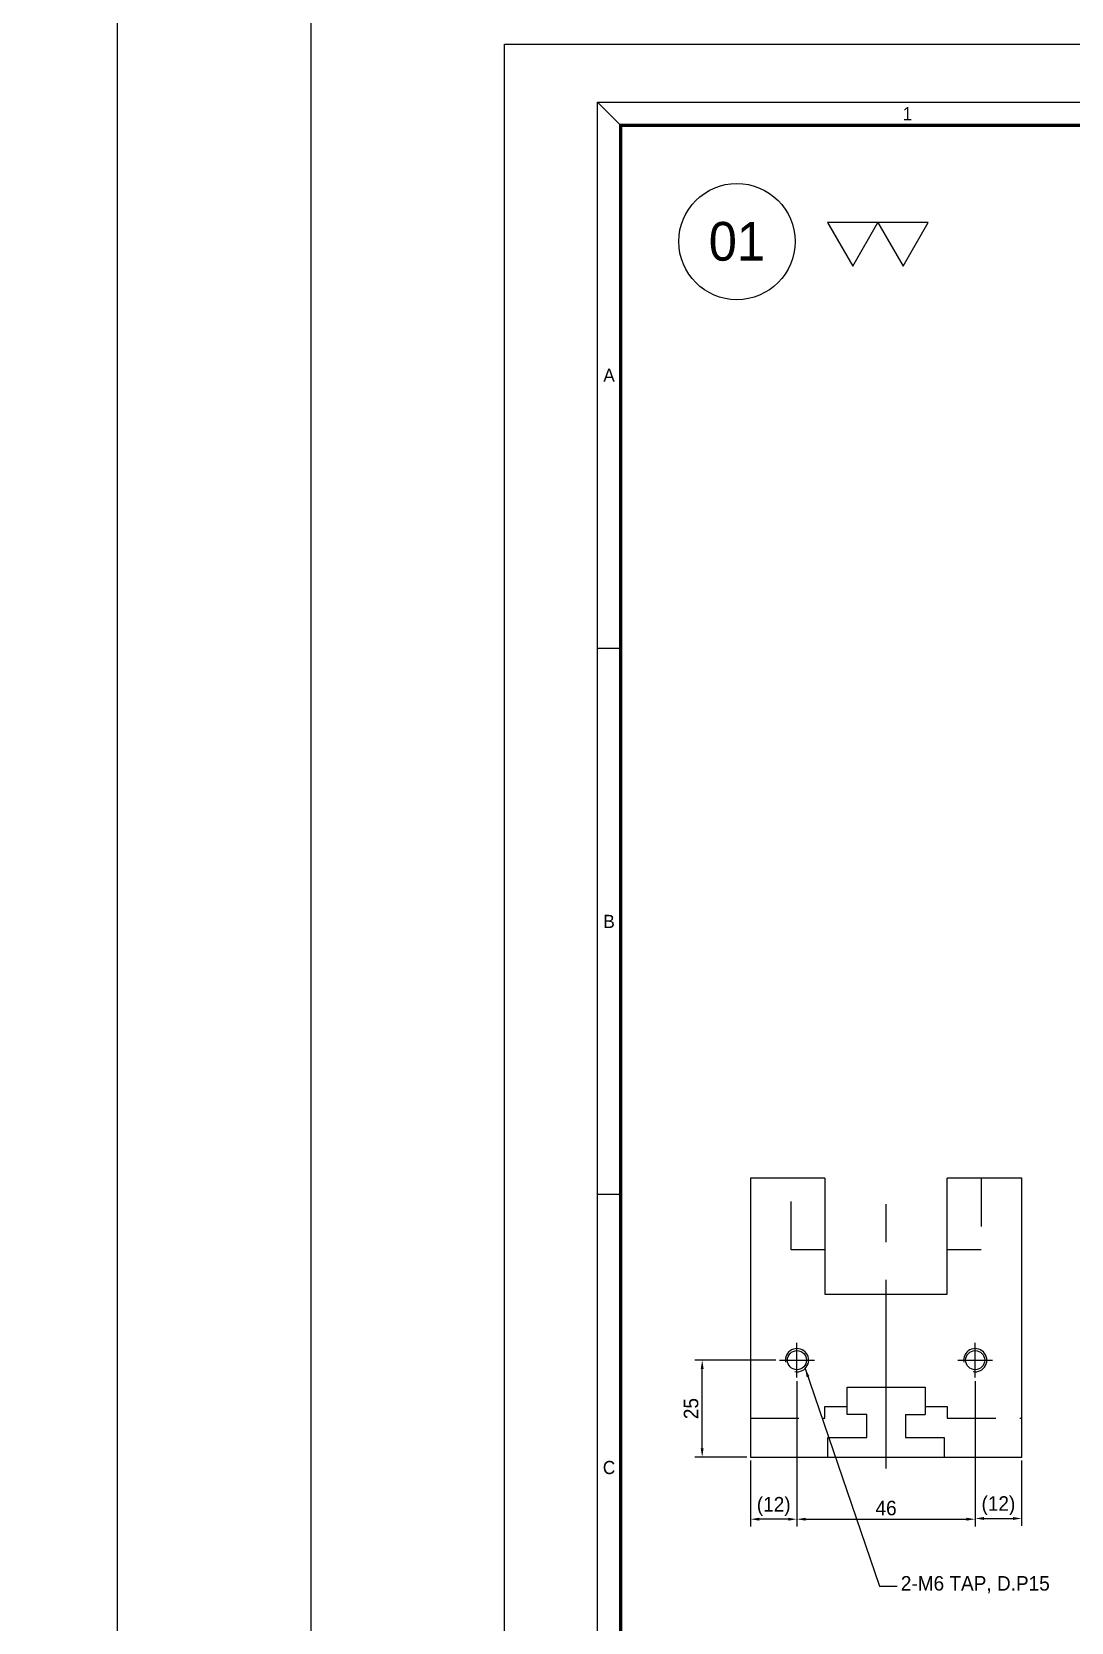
# Model space of a CAD drawing. Header units: inches. Extents: x 0 to 23821, y 0 to 11279.
# Drawn here: x 16678 to 16946.3, y 2105.7 to 2516.3 of the extents above; entities that cross this region are included whole.
import ezdxf

# ---------------------------------------------------------------- set-up
doc = ezdxf.new("R2010")
doc.units = ezdxf.units.IN
doc.header["$LTSCALE"] = 10
doc.header["$MEASUREMENT"] = 0
doc.linetypes.add('CENTER', pattern=[2, 1.25, -0.25, 0.25, -0.25])
doc.linetypes.add('HIDDEN', pattern=[0.375, 0.25, -0.125])
doc.layers.get('Defpoints').update_dxf_attribs({"color": 8})
for name, color, linetype in [('CENTER LINE', 1, 'CENTER'), ('HIDDEN LINE', 4, 'HIDDEN'), ('THIN LINE', 3, 'Continuous')]:
    doc.layers.add(name, color=color, linetype=linetype)
doc.styles.add('SCI', font='')
doc.styles.get('SCI').set_extended_font_data('Gulim')
doc.dimstyles.new('SCH', dxfattribs={"dimtxt": 2.5, "dimasz": 2, "dimexe": 1.25, "dimexo": 0.625, "dimtad": 1, "dimdec": 8, "dimtxsty": 'SCI', "dimcen": 2.5, "dimclrd": 4, "dimclre": 4, "dimclrt": 7, "dimadec": 8, "dimazin": 2, "dimtfac": 1, "dimtdec": 8, "dimtmove": 0, "dimatfit": 3, "dimfxl": 1, "dimarcsym": 0})

# ---------------------------------------------------------------- blocks, each defined once
blk = doc.blocks.new('A$C82e70aa9')
at = {"color": 1}
blk.add_lwpolyline([(0, 0), (420, 0), (420, -297), (0, -297)], close=True, dxfattribs=at)
blk = doc.blocks.new('*U546')
at = {"color": 2}
for points in [[(0, 0), (1.5, 2.598), (-1.5, 2.598)], [(3, 0), (4.5, 2.598), (1.5, 2.598)]]:
    blk.add_lwpolyline(points, close=True, dxfattribs=at)
blk = doc.blocks.new('SECHANG A3')
at = {"color": 2}
blk.add_line((-198, 289.5), (-195, 286.5), dxfattribs=at)
for p, q in [((-198, 219), (-195, 219)), ((-195, 148.5), (-198, 148.5))]:
    blk.add_line(p, q)
at = {"color": 1}
blk.add_lwpolyline([(-210, 297), (210, 297), (210, 0), (-210, 0)], close=True, dxfattribs=at)
at = {"color": 2}
blk.add_lwpolyline([(-198, 289.5), (202, 289.5), (202, 7.5), (-198, 7.5)], close=True, dxfattribs=at)
at = {"const_width": 0.4}
blk.add_lwpolyline([(-195, 286.5), (199, 286.5), (199, 10.5), (-195, 10.5)], close=True, dxfattribs=at)
at = {"color": 2, "char_height": 1.7, "attachment_point": 5, "style": 'SCI'}
for s, insert, width in [('1', (-158, 288), 80), ('A', (-196.5, 254.25), 3), ('B', (-196.5, 183.75), 3), ('C', (-196.5, 113.25), 3)]:
    blk.add_mtext(s, dxfattribs=dict(at, insert=insert, width=width))
blk = doc.blocks.new('23SMTAPM6', base_point=(399.35, 921.79))
at = {"color": 7, "linetype": 'Continuous'}
blk.add_circle((399.35, 921.79), 2.46, dxfattribs=at)
at = {"layer": 'CENTER LINE', "ltscale": 1.35}
for p, q in [((399.35, 917.29), (399.35, 926.29)), ((394.85, 921.79), (403.85, 921.79))]:
    blk.add_line(p, q, dxfattribs=at)
at = {"layer": 'THIN LINE', "linetype": 'Continuous'}
blk.add_arc((399.35, 921.79), 3, 260.0082, 189.9928, dxfattribs=at)
blk = doc.blocks.new('A$C4559b7ae')
for p, q in [((-15.8, 72), (-15.8, 42)), ((15.8, 42), (15.8, 72)), ((-15.8, 42), (15.8, 42)), ((-10.05, 11), (-10.05, 18)), ((-10.05, 18), (10.05, 18)), ((10.05, 18), (10.05, 11)), ((-5, 11), (-10.05, 11)), ((-5, 5), (-5, 11)), ((5, 11), (10.05, 11)), ((5, 10.95), (5, 5)), ((-15, 0), (-15, 5)), ((-15, 5), (-5, 5)), ((5, 5), (15, 5)), ((15, 5), (15, 0))]:
    blk.add_line(p, q)
blk.add_lwpolyline([(-15.8, 72), (-35, 72), (-35, 0), (35, 0), (35, 72), (15.8, 72)])
at = {"layer": 'CENTER LINE', "ltscale": 3.9}
blk.add_line((0, -3), (0, 72), dxfattribs=at)
at = {"layer": 'HIDDEN LINE', "ltscale": 5}
for p, q in [((-24.5, 53.5), (-24.5, 72)), ((24.5, 72), (24.5, 53.5)), ((-15.8, 53.5), (-24.5, 53.5)), ((24.5, 53.5), (15.8, 53.5)), ((-15.8, 10), (-15.8, 13)), ((-15.8, 13), (-10.05, 13)), ((10.05, 13), (15.8, 13)), ((15.8, 13), (15.8, 10)), ((-35, 10), (-15.8, 10)), ((15.8, 10), (35, 10))]:
    blk.add_line(p, q, dxfattribs=at)
for p in [(-23, 25), (23, 25)]:
    blk.add_blockref('23SMTAPM6', p)
blk = doc.blocks.new('*D866')
at = {"color": 4, "lineweight": -2, "transparency": 16777216}
for p, q in [((16875.5, 2167.91), (16875.5, 2130.42)), ((16921.5, 2167.91), (16921.5, 2130.42)), ((16877.75, 2132.3), (16919.25, 2132.3))]:
    blk.add_line(p, q, dxfattribs=at)
at = {"color": 4, "transparency": 16777216}
for points in [[(16877.75, 2132.67), (16877.75, 2131.92), (16875.5, 2132.3)], [(16919.25, 2132.67), (16919.25, 2131.92), (16921.5, 2132.3)]]:
    blk.add_solid(points, dxfattribs=at)
at = {"layer": 'Defpoints', "color": 0, "transparency": 16777216}
for p in [(16875.5, 2168.85), (16921.5, 2168.85), (16921.5, 2132.3)]:
    blk.add_point(p, dxfattribs=at)
at = {"color": 7, "transparency": 16777216, "insert": (16898.5, 2135.16), "char_height": 3.75, "attachment_point": 5, "style": 'SCI'}
blk.add_mtext('46', dxfattribs=at)
blk = doc.blocks.new('*D867')
at = {"color": 4, "lineweight": -2, "transparency": 16777216}
for p, q in [((16870.07, 2173.35), (16849.16, 2173.35)), ((16851.04, 2150.6), (16851.04, 2171.1)), ((16862.57, 2148.35), (16849.16, 2148.35))]:
    blk.add_line(p, q, dxfattribs=at)
at = {"color": 4, "transparency": 16777216}
for points in [[(16850.66, 2171.1), (16851.41, 2171.1), (16851.04, 2173.35)], [(16850.66, 2150.6), (16851.41, 2150.6), (16851.04, 2148.35)]]:
    blk.add_solid(points, dxfattribs=at)
at = {"layer": 'Defpoints', "color": 0, "transparency": 16777216}
for p in [(16851.04, 2173.35), (16871, 2173.35), (16863.5, 2148.35)]:
    blk.add_point(p, dxfattribs=at)
at = {"color": 7, "transparency": 16777216, "insert": (16848.18, 2160.85), "char_height": 3.75, "attachment_point": 5, "rotation": 90, "style": 'SCI'}
blk.add_mtext('25', dxfattribs=at)
blk = doc.blocks.new('*D868')
at = {"color": 4, "lineweight": -2, "transparency": 16777216}
for p, q in [((16875.5, 2167.91), (16875.5, 2130.42)), ((16863.5, 2147.41), (16863.5, 2130.42)), ((16873.25, 2132.3), (16865.75, 2132.3))]:
    blk.add_line(p, q, dxfattribs=at)
at = {"color": 4, "transparency": 16777216}
for points in [[(16865.75, 2132.67), (16865.75, 2131.92), (16863.5, 2132.3)], [(16873.25, 2132.67), (16873.25, 2131.92), (16875.5, 2132.3)]]:
    blk.add_solid(points, dxfattribs=at)
at = {"layer": 'Defpoints', "color": 0, "transparency": 16777216}
for p in [(16875.5, 2168.85), (16863.5, 2148.35), (16863.5, 2132.3)]:
    blk.add_point(p, dxfattribs=at)
at = {"color": 7, "transparency": 16777216, "insert": (16869.5, 2135.59), "char_height": 3.75, "attachment_point": 5, "style": 'SCI'}
blk.add_mtext('(12)', dxfattribs=at)
blk = doc.blocks.new('*D869')
at = {"color": 4, "lineweight": -2, "transparency": 16777216}
for p, q in [((16921.5, 2167.91), (16921.5, 2130.61)), ((16933.5, 2147.41), (16933.5, 2130.61)), ((16923.75, 2132.48), (16931.25, 2132.48))]:
    blk.add_line(p, q, dxfattribs=at)
at = {"color": 4, "transparency": 16777216}
for points in [[(16923.75, 2132.86), (16923.75, 2132.11), (16921.5, 2132.48)], [(16931.25, 2132.86), (16931.25, 2132.11), (16933.5, 2132.48)]]:
    blk.add_solid(points, dxfattribs=at)
at = {"layer": 'Defpoints', "color": 0, "transparency": 16777216}
for p in [(16921.5, 2168.85), (16933.5, 2148.35), (16933.5, 2132.48)]:
    blk.add_point(p, dxfattribs=at)
at = {"color": 7, "transparency": 16777216, "insert": (16927.5, 2135.78), "char_height": 3.75, "attachment_point": 5, "style": 'SCI'}
blk.add_mtext('(12)', dxfattribs=at)

msp = doc.modelspace()

# ---------------------------------------------------------------- linework, layer by layer
msp.add_lwpolyline([(16750, 1770.46366694), (23820.81798648, 1770.46366694), (23820.81798648, 2874.08069523), (16750, 2874.08069523)], close=True)
msp.add_circle((16860, 2462.11632666), 15)

# ---------------------------------------------------------------- block references
for name, p, xscale, yscale, zscale in [('A$C82e70aa9', (15020, 3107.11632666), 4, 4, 4), ('SECHANG A3', (17220, 1919.11632666), 2, 2, 2), ('*U546', (16889.88439497, 2455.76044264), 4.333333333333781, 4.333333333333781, 4.333333333333781)]:
    msp.add_blockref(name, p, dxfattribs=dict(xscale=xscale, yscale=yscale, zscale=zscale))
msp.add_blockref('A$C4559b7ae', (16898.50458086, 2148.34833989))

# ---------------------------------------------------------------- texts
at = {"color": 2, "insert": (16860, 2462.11632666), "char_height": 10, "width": 30, "attachment_point": 5, "style": 'SCI'}
msp.add_mtext('01', dxfattribs=at)
at = {"color": 7, "insert": (16902.31348504, 2113.16850242), "char_height": 3.75, "attachment_point": 7, "style": 'SCI'}
msp.add_mtext('2-M6 TAP, D.P15', dxfattribs=at)

# ---------------------------------------------------------------- dimensions: what is measured, and where the dimension line sits
at = {"color": 3}
dim = msp.add_linear_dim(base=(16851.0391255408, 2173.348339886), p1=(16863.5045808575, 2148.348339886), p2=(16871.0045808575, 2173.348339886), angle=90, dimstyle='SCH', override={"dimscale": 1.5, "dimasz": 1.5}, dxfattribs=at)
dim.commit()
dim.dimension.update_dxf_attribs({"geometry": '*D867', "text_midpoint": (16848.1791887898, 2160.848339886)})
for base, p1, p2, picture, middle in [((16863.5045808575, 2132.2969097252), (16875.5045808575, 2168.848339886), (16863.5045808575, 2148.348339886), '*D868', (16869.5045808575, 2135.5937639196)), ((16933.5045808575, 2132.4844097252), (16921.5045808575, 2168.848339886), (16933.5045808575, 2148.348339886), '*D869', (16927.5045808575, 2135.7812639196))]:
    dim = msp.add_linear_dim(base=base, p1=p1, p2=p2, text='(<>)', dimstyle='SCH', override={"dimscale": 1.5, "dimasz": 1.5}, dxfattribs=at)
    dim.commit()
    dim.dimension.update_dxf_attribs({"geometry": picture, "text_midpoint": middle})
dim = msp.add_linear_dim(base=(16921.5045808575, 2132.2969097252), p1=(16875.5045808575, 2168.848339886), p2=(16921.5045808575, 2168.848339886), dimstyle='SCH', override={"dimscale": 1.5, "dimasz": 1.5}, dxfattribs=at)
dim.commit()
dim.dimension.update_dxf_attribs({"geometry": '*D866', "text_midpoint": (16898.5045808575, 2135.1593431473)})

# ---------------------------------------------------------------- leaders
at = {"color": 3, "annotation_type": 0, "has_hookline": 1, "hookline_direction": 0, "text_width": 41.77929427}
msp.add_leader([(16877.62588172, 2171.22700006), (16896.78281771, 2115.04350242), (16901.37598504, 2115.04350242)], dimstyle='SCH', override={"dimscale": 1.5, "dimasz": 1.5, "dimgap": 0.625, "dimtad": 0}, dxfattribs=at)

doc.saveas('drawing.dxf')
